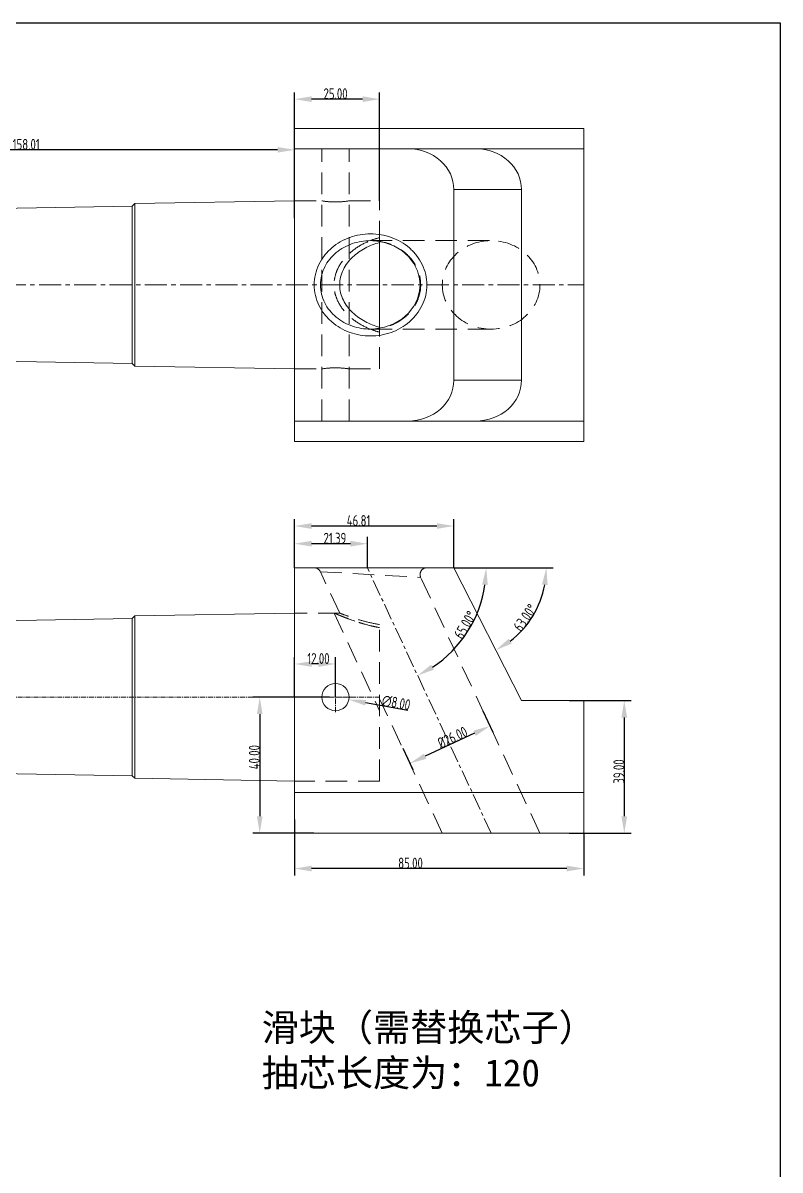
# Model space of a CAD drawing. Header units: millimetres. Extents: x 5647 to 7112, y -2229 to 2511.
# Drawn here: x 6375.4 to 6597.9, y -187.3 to 149.8 of the extents above; entities that cross this region are included whole.
import ezdxf

# ---------------------------------------------------------------- set-up
doc = ezdxf.new("R2010")
doc.units = ezdxf.units.MM
doc.header["$PDSIZE"] = -5
doc.linetypes.add('CENTER', pattern=[0.6, 0.375, -0.075, 0.075, -0.075])
doc.linetypes.add('HIDDEN', pattern=[9.525, 6.35, -3.175])
doc.layers.get('0').update_dxf_attribs({"lineweight": 5})
doc.layers.get('Defpoints').update_dxf_attribs({"lineweight": 5})
doc.layers.add('DEFAULT_2', color=8, linetype='HIDDEN', lineweight=18)
doc.layers.add('粗实线', color=7, linetype='Continuous', lineweight=30)
doc.styles.add('A100', font='ARIAL.TTF')
doc.styles.add('标注', font='isocp.shx', dxfattribs={"width": 0.8, "bigfont": 'hztxt.shx'})
doc.dimstyles.new('副本 a4', dxfattribs={"dimtxt": 3.2, "dimasz": 5, "dimexe": 2, "dimexo": 0, "dimgap": 0, "dimtad": 1, "dimzin": 0, "dimdsep": 46, "dimtxsty": '标注', "dimcen": 0, "dimdle": 3, "dimclrd": 4, "dimclre": 4, "dimclrt": 6, "dimazin": 0, "dimtfac": 1, "dimtofl": 0, "dimtmove": 0, "dimatfit": 3, "dimfxl": 0, "dimtolj": 1, "dimarcsym": 0})

# ---------------------------------------------------------------- blocks, each defined once
blk = doc.blocks.new('*D202')
at = {"layer": 'Defpoints', "color": 0}
for p in [(6463.28, -47.57), (6471.14, -49.04)]:
    blk.add_point(p, dxfattribs=at)
at = {"layer": '粗实线', "color": 4, "lineweight": -2}
blk.add_line((6488.52, -52.29), (6476.06, -49.96), dxfattribs=at)
at = {"layer": '粗实线', "color": 4}
blk.add_solid([(6476.21, -49.14), (6475.9, -50.78), (6471.14, -49.04)], dxfattribs=at)
at = {"layer": '粗实线', "color": 6, "insert": (6485.04, -50.01), "char_height": 3.2, "attachment_point": 5, "rotation": 349.4207, "style": '标注'}
blk.add_mtext('\\A1;∅8.00', dxfattribs=at)
blk = doc.blocks.new('*D203')
at = {"layer": 'Defpoints', "color": 0}
for p in [(6455.21, -38.58), (6455.21, -48.31), (6467.21, -48.31)]:
    blk.add_point(p, dxfattribs=at)
at = {"layer": '粗实线', "color": 4, "lineweight": -2}
for p, q in [((6455.21, -48.31), (6455.21, -36.58)), ((6467.21, -48.31), (6467.21, -36.58)), ((6462.21, -38.58), (6460.21, -38.58))]:
    blk.add_line(p, q, dxfattribs=at)
at = {"layer": '粗实线', "color": 4}
for points in [[(6460.21, -37.75), (6460.21, -39.41), (6455.21, -38.58)], [(6462.21, -37.75), (6462.21, -39.41), (6467.21, -38.58)]]:
    blk.add_solid(points, dxfattribs=at)
at = {"layer": '粗实线', "color": 6, "insert": (6462.22, -36.98), "char_height": 3.2, "attachment_point": 5, "style": '标注'}
blk.add_mtext('\\A1;12.00', dxfattribs=at)
blk = doc.blocks.new('*D204')
at = {"layer": 'Defpoints', "color": 0}
for p in [(6465.46, -48.31), (6444.97, -88.31), (6460.86, -88.31)]:
    blk.add_point(p, dxfattribs=at)
at = {"layer": '粗实线', "color": 4, "lineweight": -2}
for p, q in [((6465.46, -48.31), (6442.97, -48.31)), ((6444.97, -53.31), (6444.97, -83.31)), ((6460.86, -88.31), (6442.97, -88.31))]:
    blk.add_line(p, q, dxfattribs=at)
at = {"layer": '粗实线', "color": 4}
for points in [[(6444.13, -53.31), (6445.8, -53.31), (6444.97, -48.31)], [(6444.13, -83.31), (6445.8, -83.31), (6444.97, -88.31)]]:
    blk.add_solid(points, dxfattribs=at)
at = {"layer": '粗实线', "color": 6, "insert": (6443.37, -65.97), "char_height": 3.2, "attachment_point": 5, "rotation": 90, "style": '标注'}
blk.add_mtext('\\A1;40.00', dxfattribs=at)
blk = doc.blocks.new('*D205')
at = {"layer": 'Defpoints', "color": 0}
for p in [(6455.21, 1.96), (6455.21, -10.31), (6502.02, -10.31)]:
    blk.add_point(p, dxfattribs=at)
at = {"layer": '粗实线', "color": 4, "lineweight": -2}
for p, q in [((6455.21, -10.31), (6455.21, 3.96)), ((6502.02, -10.31), (6502.02, 3.96)), ((6497.02, 1.96), (6460.21, 1.96))]:
    blk.add_line(p, q, dxfattribs=at)
at = {"layer": '粗实线', "color": 4}
for points in [[(6460.21, 2.79), (6460.21, 1.12), (6455.21, 1.96)], [(6497.02, 2.79), (6497.02, 1.12), (6502.02, 1.96)]]:
    blk.add_solid(points, dxfattribs=at)
at = {"layer": '粗实线', "color": 6, "insert": (6474.01, 3.56), "char_height": 3.2, "attachment_point": 5, "style": '标注'}
blk.add_mtext('\\A1;46.81', dxfattribs=at)
blk = doc.blocks.new('*D206')
at = {"layer": 'Defpoints', "color": 0}
for p in [(6455.21, -3.23), (6455.21, -10.31), (6476.6, -10.31)]:
    blk.add_point(p, dxfattribs=at)
at = {"layer": '粗实线', "color": 4, "lineweight": -2}
for p, q in [((6455.21, -10.31), (6455.21, -1.23)), ((6471.6, -3.23), (6460.21, -3.23)), ((6476.6, -10.31), (6476.6, -1.23))]:
    blk.add_line(p, q, dxfattribs=at)
at = {"layer": '粗实线', "color": 4}
for points in [[(6460.21, -2.4), (6460.21, -4.07), (6455.21, -3.23)], [(6471.6, -2.4), (6471.6, -4.07), (6476.6, -3.23)]]:
    blk.add_solid(points, dxfattribs=at)
at = {"layer": '粗实线', "color": 6, "insert": (6467.06, -1.63), "char_height": 3.2, "attachment_point": 5, "style": '标注'}
blk.add_mtext('\\A1;21.39', dxfattribs=at)
blk = doc.blocks.new('*D207')
at = {"layer": 'Defpoints', "color": 0}
for p in [(6510.55, -52.36), (6486.99, -63.35), (6489.06, -67.8)]:
    blk.add_point(p, dxfattribs=at)
at = {"layer": '粗实线', "color": 4, "lineweight": -2}
for p, q in [((6510.55, -52.36), (6513.47, -58.62)), ((6508.09, -58.92), (6493.59, -65.68)), ((6486.99, -63.35), (6489.91, -69.61))]:
    blk.add_line(p, q, dxfattribs=at)
at = {"layer": '粗实线', "color": 4}
for points in [[(6507.74, -58.17), (6508.45, -59.68), (6512.63, -56.81)], [(6493.24, -64.93), (6493.95, -66.44), (6489.06, -67.8)]]:
    blk.add_solid(points, dxfattribs=at)
at = {"layer": '粗实线', "color": 6, "insert": (6501.64, -60.17), "char_height": 3.2, "attachment_point": 5, "rotation": 25, "style": '标注'}
blk.add_mtext('\\A1;%%c26.00', dxfattribs=at)
blk = doc.blocks.new('*D208')
at = {"layer": 'Defpoints', "color": 0}
for p in [(6455.21, -10.31), (6502.02, -10.31), (6502.02, -10.31), (6527.4, -20.05), (6521.9, -49.31)]:
    blk.add_point(p, dxfattribs=at)
at = {"layer": '粗实线', "color": 4, "lineweight": -2}
blk.add_line((6502.02, -10.31), (6531.2, -10.31), dxfattribs=at)
blk.add_arc((6502.02, -10.31), 27.18, 307.5564, 349.4436, dxfattribs=at)
at = {"layer": '粗实线', "color": 4}
for points in [[(6527.91, -15.21), (6529.57, -15.36), (6529.2, -10.31)], [(6519.03, -32.56), (6518.14, -31.15), (6514.36, -34.52)]]:
    blk.add_solid(points, dxfattribs=at)
at = {"layer": '粗实线', "color": 6, "insert": (6522.97, -24.98), "char_height": 3.2, "attachment_point": 5, "rotation": 54.9868, "style": '标注'}
blk.add_mtext('\\A1;63.00°', dxfattribs=at)
blk = doc.blocks.new('*D209')
at = {"layer": 'Defpoints', "color": 0}
for p in [(6455.21, -84.29), (6540.21, -88.31), (6455.21, -98.69)]:
    blk.add_point(p, dxfattribs=at)
at = {"layer": '粗实线', "color": 4, "lineweight": -2}
for p, q in [((6455.21, -84.29), (6455.21, -100.69)), ((6540.21, -88.31), (6540.21, -100.69)), ((6535.21, -98.69), (6460.21, -98.69))]:
    blk.add_line(p, q, dxfattribs=at)
at = {"layer": '粗实线', "color": 4}
for points in [[(6460.21, -97.86), (6460.21, -99.53), (6455.21, -98.69)], [(6535.21, -97.86), (6535.21, -99.53), (6540.21, -98.69)]]:
    blk.add_solid(points, dxfattribs=at)
at = {"layer": '粗实线', "color": 6, "insert": (6489.28, -97.09), "char_height": 3.2, "attachment_point": 5, "style": '标注'}
blk.add_mtext('\\A1;85.00', dxfattribs=at)
blk = doc.blocks.new('*D210')
at = {"layer": 'Defpoints', "color": 0}
for p in [(6455.21, 127.39), (6480.21, 97.52), (6455.21, 92.44)]:
    blk.add_point(p, dxfattribs=at)
at = {"layer": '粗实线', "color": 4, "lineweight": -2}
for p, q in [((6455.21, 92.44), (6455.21, 129.39)), ((6480.21, 97.52), (6480.21, 129.39)), ((6475.21, 127.39), (6460.21, 127.39))]:
    blk.add_line(p, q, dxfattribs=at)
at = {"layer": '粗实线', "color": 4}
for points in [[(6460.21, 128.23), (6460.21, 126.56), (6455.21, 127.39)], [(6475.21, 128.23), (6475.21, 126.56), (6480.21, 127.39)]]:
    blk.add_solid(points, dxfattribs=at)
at = {"layer": '粗实线', "color": 6, "insert": (6467.25, 129), "char_height": 3.2, "attachment_point": 5, "style": '标注'}
blk.add_mtext('\\A1;25.00', dxfattribs=at)
blk = doc.blocks.new('*D211')
at = {"layer": 'Defpoints', "color": 0}
for p in [(6297.2, 112.52), (6455.21, 97.52), (6297.2, 78.62)]:
    blk.add_point(p, dxfattribs=at)
at = {"layer": '粗实线', "color": 4, "lineweight": -2}
for p, q in [((6297.2, 78.62), (6297.2, 114.52)), ((6450.21, 112.52), (6302.2, 112.52)), ((6455.21, 97.52), (6455.21, 114.52))]:
    blk.add_line(p, q, dxfattribs=at)
at = {"layer": '粗实线', "color": 4}
for points in [[(6302.2, 113.35), (6302.2, 111.69), (6297.2, 112.52)], [(6450.21, 113.35), (6450.21, 111.69), (6455.21, 112.52)]]:
    blk.add_solid(points, dxfattribs=at)
at = {"layer": '粗实线', "color": 6, "insert": (6376.33, 114.12), "char_height": 3.2, "attachment_point": 5, "style": '标注'}
blk.add_mtext('\\A1;158.01', dxfattribs=at)
blk = doc.blocks.new('*D217')
at = {"layer": 'Defpoints', "color": 0}
for p in [(6535.86, -49.31), (6535.86, -88.31), (6552.1, -88.31)]:
    blk.add_point(p, dxfattribs=at)
at = {"layer": '粗实线', "color": 4, "lineweight": -2}
for p, q in [((6535.86, -49.31), (6554.1, -49.31)), ((6552.1, -54.31), (6552.1, -83.31)), ((6535.86, -88.31), (6554.1, -88.31))]:
    blk.add_line(p, q, dxfattribs=at)
at = {"layer": '粗实线', "color": 4}
for points in [[(6551.26, -54.31), (6552.93, -54.31), (6552.1, -49.31)], [(6551.26, -83.31), (6552.93, -83.31), (6552.1, -88.31)]]:
    blk.add_solid(points, dxfattribs=at)
at = {"layer": '粗实线', "color": 6, "insert": (6550.5, -70.18), "char_height": 3.2, "attachment_point": 5, "rotation": 90, "style": '标注'}
blk.add_mtext('\\A1;39.00', dxfattribs=at)
blk = doc.blocks.new('*D324')
at = {"layer": 'Defpoints', "color": 0}
for p in [(6455.21, -10.31), (6476.6, -10.31), (6502.02, -10.31), (6502, -34.27), (6512.97, -88.31)]:
    blk.add_point(p, dxfattribs=at)
at = {"layer": '粗实线', "color": 4, "lineweight": -2}
blk.add_line((6502.02, -10.31), (6513.52, -10.31), dxfattribs=at)
blk.add_arc((6476.6, -10.31), 34.92, 303.2108, 351.7892, dxfattribs=at)
at = {"layer": '粗实线', "color": 4}
for points in [[(6510.33, -15.23), (6511.99, -15.35), (6511.52, -10.31)], [(6496.13, -40.25), (6495.32, -38.8), (6491.36, -41.96)]]:
    blk.add_solid(points, dxfattribs=at)
at = {"layer": '粗实线', "color": 6, "insert": (6505.37, -27.11), "char_height": 3.2, "attachment_point": 5, "rotation": 59.7227, "style": '标注'}
blk.add_mtext('\\A1;65.00°', dxfattribs=at)

msp = doc.modelspace()

# ---------------------------------------------------------------- linework, layer by layer
at = {"color": 7, "linetype": 'Continuous'}
for p, q in [((6455.21004, 118.82138), (6455.21004, 26.82138)), ((6455.21004, 118.82138), (6540.21004, 118.82138)), ((6540.21004, 118.82138), (6540.21004, 26.82138)), ((6455.21004, 112.82138), (6540.21004, 112.82138)), ((6502.02404, 100.82138), (6502.02404, 44.82138)), ((6502.02404, 100.82138), (6521.89553, 100.82138)), ((6521.89553, 100.82138), (6521.89553, 44.82138)), ((6309.40598, 94.21677), (6407.47015, 95.92849)), ((6407.47015, 95.92849), (6408.22379, 96.69539)), ((6407.47015, 95.92849), (6407.47015, 49.71427)), ((6408.22379, 96.69539), (6455.21004, 97.51554)), ((6408.22379, 96.69539), (6408.22379, 48.94737)), ((6477.52493, 85.82138), (6477.53052, 85.82138)), ((6480.21004, 60.38029), (6480.21004, 85.26247)), ((6477.53497, 59.82138), (6477.53057, 59.82138)), ((6309.40598, 51.42599), (6407.47015, 49.71427)), ((6407.47015, 49.71427), (6408.22379, 48.94737)), ((6408.22379, 48.94737), (6455.21004, 48.12722)), ((6521.89553, 44.82138), (6502.02404, 44.82138)), ((6455.21004, 32.82138), (6540.21004, 32.82138)), ((6455.21004, 26.82138), (6540.21004, 26.82138)), ((6455.21004, -10.30738), (6455.21004, -88.30738)), ((6455.21004, -10.30738), (6502.02404, -10.30738)), ((6521.89553, -49.30738), (6502.02404, -10.30738)), ((6407.47015, -25.20027), (6309.40598, -26.91199)), ((6408.22379, -24.43337), (6407.47015, -25.20027)), ((6407.47015, -25.20027), (6407.47015, -71.41449)), ((6408.22379, -24.43337), (6455.21004, -23.61322)), ((6408.22379, -24.43337), (6408.22379, -72.18139)), ((6540.21004, -49.30738), (6521.89553, -49.30738)), ((6540.21004, -49.30738), (6540.21004, -88.30738)), ((6407.47015, -71.41449), (6309.40598, -69.70277)), ((6408.22379, -72.18139), (6407.47015, -71.41449)), ((6408.22379, -72.18139), (6455.21004, -73.00154)), ((6455.21004, -76.30738), (6540.21004, -76.30738)), ((6455.21004, -88.30738), (6540.21004, -88.30738))]:
    msp.add_line(p, q, dxfattribs=at)
at = {"color": 1, "linetype": 'CENTER', "ltscale": 17.272}
msp.add_line((6297.19629, 72.82138), (6540.21004, 72.82138), dxfattribs=at)
at = {"color": 1, "linetype": 'CENTER', "ltscale": 4.064}
for p, q in [((6467.21004, -52.70738), (6467.21004, -43.90738)), ((6462.81004, -48.30738), (6471.61004, -48.30738))]:
    msp.add_line(p, q, dxfattribs=at)
at = {"color": 7, "linetype": 'Continuous'}
for points in [[(6477.52493, 85.82138), (6478.74304, 85.77609), (6481.64144, 85.291), (6484.34099, 84.30753), (6486.71777, 82.89917), (6488.70241, 81.14648), (6490.25219, 79.1274), (6491.33643, 76.92409), (6491.94046, 74.62341), (6492.08121, 72.82138)], [(6492.08121, 72.82138), (6491.9471, 71.0622), (6491.35074, 68.75726), (6490.27273, 66.54853), (6488.72746, 64.52316), (6486.74544, 62.76378), (6484.36927, 61.34865), (6481.66841, 60.35889), (6478.76674, 59.86846), (6477.53496, 59.82138)]]:
    msp.add_lwpolyline(points, dxfattribs=at)
msp.add_circle((6467.21004, -48.30738), 4, dxfattribs=at)
for centre, major_axis, start_param, end_param in [((6488.55613, 100.82138), (13.46791, 0), 0, 1.570796327), ((6508.42762, 100.82138), (13.46791, 0), 0, 1.570796327), ((6488.55613, 44.82138), (-13.46791, 0), 1.570796327, 3.141592654), ((6508.42762, 44.82138), (13.46791, 0), -1.570796327, 0)]:
    msp.add_ellipse(centre, major_axis=major_axis, ratio=0.891006524, start_param=start_param, end_param=end_param, dxfattribs=at)
for points, knots in [([(6460.97988, 72.82138), (6460.97991, 73.85245), (6461.21703, 75.92217), (6462.25635, 78.86152), (6463.90287, 81.50845), (6466.0533, 83.76175), (6468.59662, 85.55796), (6472.3552, 87.28952), (6477.53099, 88.17561), (6482.70666, 87.28928), (6486.46496, 85.55767), (6489.008, 83.76155), (6491.15821, 81.50844), (6492.80468, 78.86166), (6493.84403, 75.92231), (6494.08117, 73.8525), (6494.08121, 72.82138)], [0, 0, 0, 0, 0.062535345, 0.125069607, 0.187618818, 0.250177469, 0.312744848, 0.375317678, 0.500009806, 0.624698486, 0.687266932, 0.749828426, 0.812380535, 0.874924914, 0.937461682, 1, 1, 1, 1]), ([(6462.79249, 72.82138), (6462.79251, 73.72865), (6463.01054, 75.55025), (6463.96117, 78.1246), (6465.45459, 80.4249), (6467.38657, 82.36609), (6469.65255, 83.90133), (6472.97536, 85.37224), (6475.71799, 85.82077), (6477.52495, 85.82138)], [0, 0, 0, 0, 0.1251571, 0.250293851, 0.375430791, 0.500549751, 0.625649775, 0.750730431, 1, 1, 1, 1]), ([(6480.21004, 85.26247), (6478.73131, 84.8845), (6475.86987, 83.77539), (6472.72721, 81.56174), (6470.68642, 79.30019), (6469.46062, 77.34245), (6468.64964, 75.15554), (6468.45863, 73.59923), (6468.45863, 72.82138)], [0, 0, 0, 0, 0.249780168, 0.496990126, 0.621180514, 0.746317615, 0.872701758, 1, 1, 1, 1]), ([(6494.08121, 72.82138), (6494.08117, 71.79031), (6493.84406, 69.72059), (6492.80474, 66.78124), (6491.15822, 64.13431), (6489.00779, 61.88101), (6486.46447, 60.0848), (6482.70589, 58.35324), (6477.5301, 57.46715), (6472.35443, 58.35348), (6468.59613, 60.08509), (6466.05309, 61.88121), (6463.90288, 64.13432), (6462.25641, 66.7811), (6461.21706, 69.72045), (6460.97992, 71.79026), (6460.97988, 72.82138)], [0, 0, 0, 0, 0.062535344, 0.12506961, 0.187618819, 0.25017747, 0.312744849, 0.37531768, 0.500009807, 0.624698488, 0.687266934, 0.749828427, 0.812380536, 0.874924917, 0.937461681, 1, 1, 1, 1]), ([(6477.53055, 59.82138), (6475.72311, 59.82138), (6472.97962, 60.26923), (6469.65565, 61.73968), (6467.38885, 63.27474), (6465.45609, 65.21594), (6463.9619, 67.51656), (6463.0107, 70.09158), (6462.79252, 71.9138), (6462.79249, 72.82138)], [0, 0, 0, 0, 0.249272411, 0.37434955, 0.499442897, 0.62455367, 0.749685282, 0.874831742, 1, 1, 1, 1]), ([(6468.45863, 72.82138), (6468.45863, 72.04358), (6468.64961, 70.48739), (6469.46051, 68.30055), (6470.68623, 66.34281), (6472.72702, 64.08117), (6475.86975, 61.86742), (6478.73127, 60.75827), (6480.21004, 60.38029)], [0, 0, 0, 0, 0.127289468, 0.253664863, 0.378802457, 0.502995617, 0.750212815, 1, 1, 1, 1])]:
    msp.add_open_spline(points, degree=3, knots=knots, dxfattribs=at)
at = {"layer": 'DEFAULT_2', "color": 8, "linetype": 'HIDDEN'}
for p, q in [((6463.21004, 32.82138), (6463.21004, 112.82138)), ((6471.21004, 32.82138), (6471.21004, 112.82138)), ((6455.21004, 97.51554), (6463.21004, 97.51554)), ((6463.34995, 97.49326), (6463.21004, 97.51554)), ((6463.21004, 97.51554), (6463.3706, 97.49004)), ((6471.04929, 97.49001), (6471.21004, 97.51554)), ((6471.21004, 97.51554), (6471.07033, 97.4933)), ((6471.21004, 97.51554), (6480.21004, 97.51554)), ((6480.21004, 85.26247), (6480.21004, 97.51554)), ((6477.53054, 85.82138), (6512.96993, 85.82138)), ((6477.52395, 59.7886), (6477.48013, 59.80582)), ((6477.53055, 59.82138), (6512.96993, 59.82138)), ((6480.21004, 48.12722), (6480.21004, 60.38029)), ((6455.21004, 48.12722), (6463.21004, 48.12722)), ((6463.37052, 48.15271), (6463.21004, 48.12722)), ((6463.21004, 48.12722), (6463.35003, 48.14951)), ((6471.21004, 48.12722), (6471.04922, 48.15276)), ((6471.07022, 48.14948), (6471.21004, 48.12722)), ((6471.21004, 48.12722), (6480.21004, 48.12722)), ((6468.45863, -23.61322), (6462.79249, -11.46214)), ((6462.79249, -11.46214), (6492.2686, -13.15262)), ((6527.31384, -88.30738), (6492.2686, -13.15262)), ((6468.45863, -23.61322), (6455.21004, -23.61322)), ((6466.80356, -23.61322), (6480.21004, -52.3635)), ((6466.8036, -23.61324), (6466.96551, -23.68214)), ((6480.21004, -73.0006), (6480.21004, -26.97616)), ((6498.62601, -88.30738), (6480.21004, -48.81419)), ((6480.21004, -73.00154), (6455.21004, -73.00154))]:
    msp.add_line(p, q, dxfattribs=at)
at = {"layer": 'DEFAULT_2', "color": 1, "linetype": 'CENTER', "ltscale": 12.852402}
msp.add_line((6512.96993, -88.30738), (6476.59793, -10.30738), dxfattribs=at)
at = {"layer": 'DEFAULT_2', "color": 1, "linetype": 'CENTER', "ltscale": 3.886057}
msp.add_line((6480.21004, -48.30738), (6297.19629, -48.30738), dxfattribs=at)
at = {"layer": 'DEFAULT_2', "color": 8, "linetype": 'HIDDEN'}
for centre, radius, start, end in [((6467.21004, 121.88358), 24.69416, 260.6780651, 279.3219349), ((6485.60436, 65.22795), 22.1525, 111.2400118, 111.4265909), ((6485.54602, 65.38465), 21.98531, 104.0463333, 111.246236), ((6485.51907, 80.17385), 21.89703, 248.5848356, 255.9685667), ((6467.21004, 23.75917), 24.69416, 80.6780653, 99.3219347), ((6460.97988, -12.30738), 2, 25, 90), ((6494.08121, -12.30738), 2, 90, 205)]:
    msp.add_arc(centre, radius, start, end, dxfattribs=at)
msp.add_ellipse((6512.96993, 72.82138), major_axis=(14.34391, 0), ratio=0.906307787, dxfattribs=at)
for points, knots in [([(6471.07033, 97.4933), (6469.79523, 97.29381), (6467.21024, 97.08506), (6464.62525, 97.29376), (6463.34995, 97.49326)], [0, 0, 0, 0, 0.499961952, 1, 1, 1, 1]), ([(6463.3706, 97.49004), (6464.63897, 97.29274), (6467.20987, 97.08623), (6469.78077, 97.29269), (6471.04929, 97.49001)], [0, 0, 0, 0, 0.499971384, 1, 1, 1, 1]), ([(6477.48013, 59.80582), (6476.10802, 60.34675), (6473.46818, 61.70355), (6470.03473, 64.55913), (6467.90837, 67.68748), (6466.96681, 70.55665), (6466.71976, 72.83957), (6466.97463, 75.12143), (6467.92511, 77.98699), (6470.05866, 81.10924), (6473.49709, 83.95795), (6476.13888, 85.31062), (6477.51185, 85.84942)], [0, 0, 0, 0, 0.124067803, 0.247594329, 0.372418425, 0.43599757, 0.500027413, 0.564052066, 0.627616539, 0.752414595, 0.87593035, 1, 1, 1, 1]), ([(6477.53054, 85.82138), (6479.33798, 85.82138), (6482.08147, 85.37353), (6485.40545, 83.90308), (6487.67224, 82.36802), (6489.605, 80.42682), (6491.09919, 78.1262), (6492.05039, 75.55118), (6492.26857, 73.72896), (6492.2686, 72.82138)], [0, 0, 0, 0, 0.249272411, 0.37434955, 0.499442897, 0.62455367, 0.749685282, 0.874831742, 1, 1, 1, 1]), ([(6492.2686, 72.82138), (6492.26858, 71.91407), (6492.05053, 70.09236), (6491.0998, 67.51789), (6489.60623, 65.2175), (6487.67407, 63.27628), (6485.40788, 61.74106), (6482.08482, 60.27025), (6479.342, 59.82186), (6477.53495, 59.82138)], [0, 0, 0, 0, 0.125157103, 0.250293859, 0.375430806, 0.500549776, 0.625649811, 0.750730478, 1, 1, 1, 1]), ([(6463.35003, 48.14951), (6464.62527, 48.349), (6467.2102, 48.55769), (6469.79513, 48.34896), (6471.07022, 48.14948)], [0, 0, 0, 0, 0.500030599, 1, 1, 1, 1]), ([(6471.04922, 48.15276), (6469.78064, 48.35008), (6467.20972, 48.55653), (6464.63882, 48.35), (6463.37052, 48.15271)], [0, 0, 0, 0, 0.500054225, 1, 1, 1, 1]), ([(6480.21004, -27.89083), (6478.57978, -27.6138), (6476.22264, -27.03962), (6473.24411, -26.09895), (6471.27229, -25.40245), (6469.78305, -24.83381), (6468.74042, -24.41792), (6468.09819, -24.1566), (6467.57386, -23.93769), (6467.18179, -23.77618), (6466.94251, -23.66867), (6466.83035, -23.62732), (6466.8036, -23.61324)], [0, 0, 0, 0, 0.351817151, 0.514619566, 0.664564646, 0.796641415, 0.853752326, 0.903385956, 0.944150695, 0.974650117, 0.993568222, 1, 1, 1, 1]), ([(6466.96551, -23.68214), (6468.24527, -24.22528), (6471.7009, -25.618), (6475.25339, -26.77968), (6477.52294, -27.33219)], [0, 0, 0, 0, 0.37311221, 1, 1, 1, 1]), ([(6480.21004, -26.97616), (6478.7732, -26.76196), (6476.09412, -26.18843), (6472.55253, -25.11853), (6470.07553, -24.23542), (6468.81638, -23.75282), (6468.45863, -23.61322)], [0, 0, 0, 0, 0.355902536, 0.66965113, 0.905913468, 1, 1, 1, 1]), ([(6477.52294, -27.33219), (6477.74199, -27.38552), (6478.63261, -27.59514), (6479.53029, -27.77532), (6480.21004, -27.89083)], [0, 0, 0, 0, 0.246411711, 1, 1, 1, 1])]:
    msp.add_open_spline(points, degree=3, knots=knots, dxfattribs=at)
at = {"layer": '粗实线'}
msp.add_lwpolyline([(6130.44886, 149.79505), (6597.88259, 149.79505), (6597.88259, -356.51017), (6130.44886, -356.51017)], close=True, dxfattribs=at)

# ---------------------------------------------------------------- texts
at = {"layer": '粗实线', "insert": (6445.52165, -141.37341), "char_height": 8, "width": 148.8118186, "attachment_point": 1, "style": 'A100'}
msp.add_mtext('{\\fSimSun|b0|i0|c134|p2;滑块（需替换芯子）\\P抽芯长度为：120}', dxfattribs=at)

# ---------------------------------------------------------------- dimensions: what is measured, and where the dimension line sits
at = {"layer": '粗实线'}
for base, p1, p2, picture, middle in [((6455.21004, 127.39479), (6480.21004, 97.51554), (6455.21004, 92.44465), '*D210', (6467.25183, 127.39479)), ((6297.19629, 112.52131), (6455.21004, 97.51554), (6297.19629, 78.61701), '*D211', (6376.33121, 112.52131)), ((6455.21004, 1.95794), (6502.02404, -10.30738), (6455.21004, -10.30738), '*D205', (6474.00585, 1.95794)), ((6455.21004, -3.23476), (6476.59793, -10.30738), (6455.21004, -10.30738), '*D206', (6467.06241, -3.23476)), ((6455.21004, -38.57945), (6467.21004, -48.30738), (6455.21004, -48.30738), '*D203', (6462.2171, -38.57945)), ((6455.21004, -98.69227), (6540.21004, -88.30738), (6455.21004, -84.29214), '*D209', (6489.2789, -98.69227))]:
    dim = msp.add_linear_dim(base=base, p1=p1, p2=p2, dimstyle='副本 a4', dxfattribs=at)
    dim.commit()
    dim.dimension.update_dxf_attribs({"geometry": picture, "text_midpoint": middle, "dimtype": 160})
for base, line1, picture, middle in [((6527.3954, -20.04653), ((6521.89553, -49.30738), (6502.02404, -10.30738)), '*D208', (6524.28205, -25.90025)), ((6501.99798, -34.27109), ((6512.96993, -88.30738), (6476.59793, -10.30738)), '*D324', (6506.75486, -27.91368))]:
    dim = msp.add_angular_dim_2l(base=base, line1=line1, line2=((6455.21004, -10.30738), (6502.02404, -10.30738)), dimstyle='副本 a4', dxfattribs=at)
    dim.commit()
    dim.dimension.update_dxf_attribs({"geometry": picture, "text_midpoint": middle, "dimtype": 162})
dim = msp.add_diameter_dim_2p(p1=(6463.27803, -47.573), p2=(6471.14205, -49.04176), dimstyle='副本 a4', dxfattribs=at)
dim.commit()
dim.dimension.update_dxf_attribs({"geometry": '*D202', "text_midpoint": (6485.04154, -50.01011)})
for base, p1, p2, picture, middle in [((6444.96771, -88.30738), (6465.45796, -48.30738), (6460.85833, -88.30738), '*D204', (6444.96771, -65.97061)), ((6552.09522, -88.30738), (6535.85705, -49.30738), (6535.85705, -88.30738), '*D217', (6552.09522, -70.18246))]:
    dim = msp.add_linear_dim(base=base, p1=p1, p2=p2, angle=90, dimstyle='副本 a4', dxfattribs=at)
    dim.commit()
    dim.dimension.update_dxf_attribs({"geometry": picture, "text_midpoint": middle, "dimtype": 160})
dim = msp.add_linear_dim(base=(6489.0619, -67.79707), p1=(6510.55109, -52.35955), p2=(6486.98709, -63.34763), angle=205, text='%%c<>', dimstyle='副本 a4', dxfattribs=at)
dim.commit()
dim.dimension.update_dxf_attribs({"geometry": '*D207', "text_midpoint": (6502.31457, -61.61724), "dimtype": 161})

doc.saveas('drawing.dxf')
